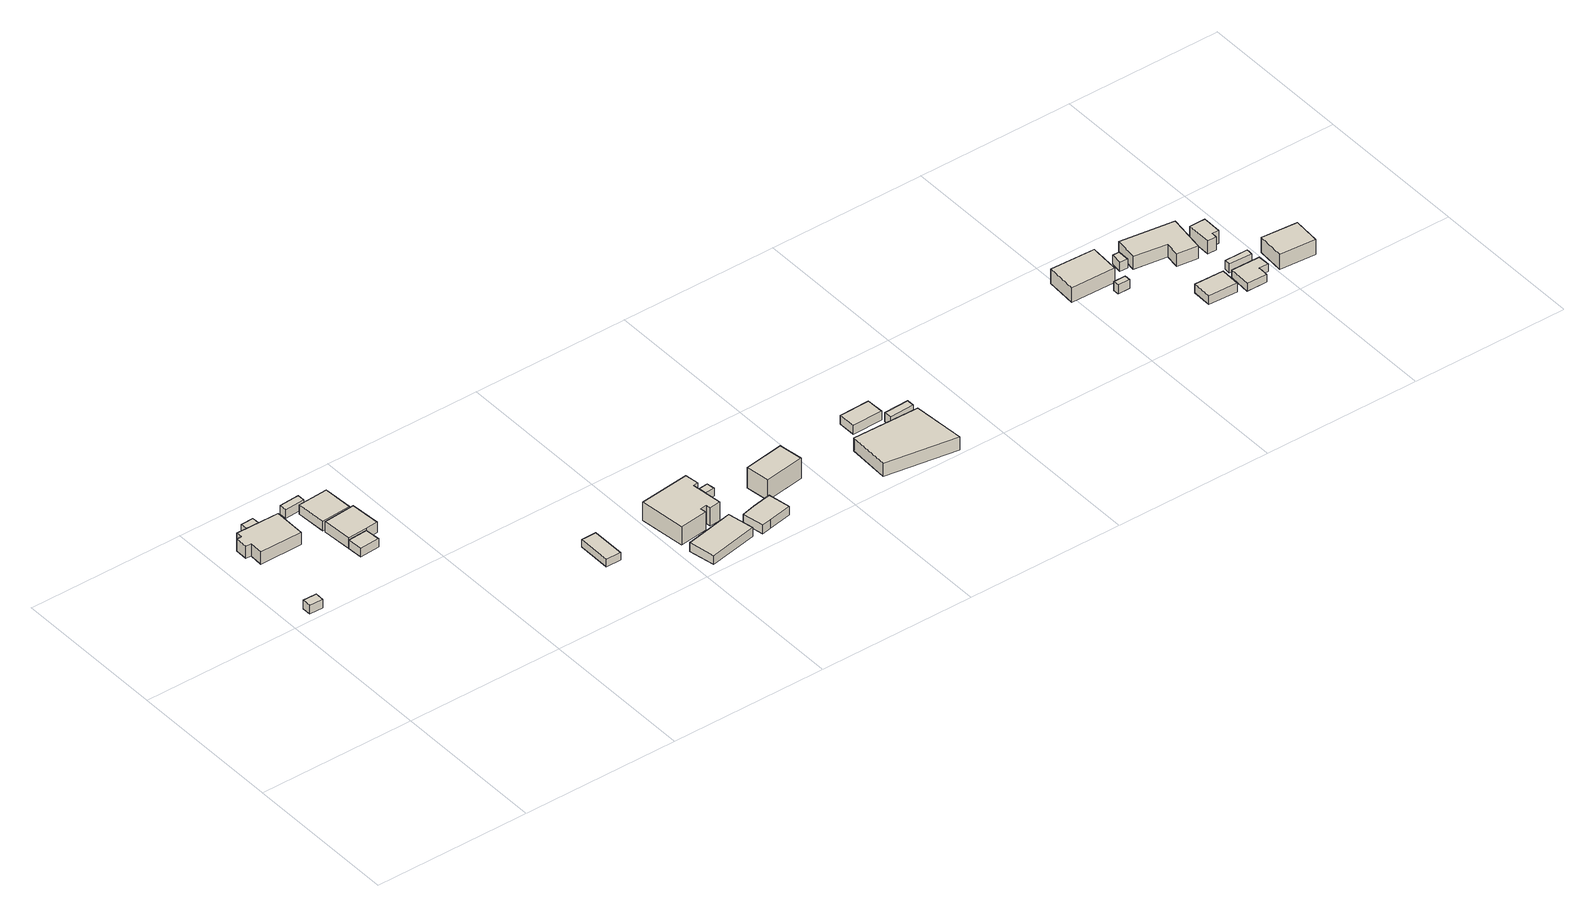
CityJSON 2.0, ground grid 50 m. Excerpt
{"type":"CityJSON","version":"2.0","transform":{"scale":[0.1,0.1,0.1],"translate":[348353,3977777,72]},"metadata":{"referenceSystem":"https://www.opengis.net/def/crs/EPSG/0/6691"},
"CityObjects":{
"building1":{"type":"Building","attributes":{"measuredHeight":3},"geometry":[{"type":"Solid","lod":"1","boundaries":[[[[0,1,2,3]],[[2,4,5,3]],[[1,6,4,2]],[[0,7,6,1]],[[3,5,7,0]],[[4,6,7,5]]]]}]},
"building2":{"type":"Building","attributes":{"measuredHeight":5.2},"geometry":[{"type":"Solid","lod":"1","boundaries":[[[[8,9,10,11,12,13,14,15]],[[14,16,17,15]],[[13,18,16,14]],[[12,19,18,13]],[[11,20,19,12]],[[10,21,20,11]],[[9,22,21,10]],[[8,23,22,9]],[[15,17,23,8]],[[16,18,19,20,21,22,23,17]]]]}]},
"building3":{"type":"Building","attributes":{"measuredHeight":3},"geometry":[{"type":"Solid","lod":"1","boundaries":[[[[24,25,26,27]],[[26,28,29,27]],[[25,30,28,26]],[[24,31,30,25]],[[27,29,31,24]],[[28,30,31,29]]]]}]},
"building4":{"type":"Building","attributes":{"measuredHeight":2.9},"geometry":[{"type":"Solid","lod":"1","boundaries":[[[[32,33,34,35]],[[34,36,37,35]],[[33,38,36,34]],[[32,39,38,33]],[[35,37,39,32]],[[36,38,39,37]]]]}]},
"building5":{"type":"Building","attributes":{"measuredHeight":3},"geometry":[{"type":"Solid","lod":"1","boundaries":[[[[40,41,42,43]],[[42,44,45,43]],[[41,46,44,42]],[[40,47,46,41]],[[43,45,47,40]],[[44,46,47,45]]]]}]},
"building6":{"type":"Building","attributes":{"measuredHeight":4.4},"geometry":[{"type":"Solid","lod":"1","boundaries":[[[[48,49,32,35,50]],[[35,51,52,50]],[[32,53,51,35]],[[49,54,53,32]],[[48,55,54,49]],[[50,52,55,48]],[[51,53,54,55,52]]]]}]},
"building7":{"type":"Building","attributes":{"measuredHeight":3.5},"geometry":[{"type":"Solid","lod":"1","boundaries":[[[[56,57,58,59]],[[58,60,61,59]],[[57,62,60,58]],[[56,63,62,57]],[[59,61,63,56]],[[60,62,63,61]]]]}]},
"building8":{"type":"Building","attributes":{"measuredHeight":2.5},"geometry":[{"type":"Solid","lod":"1","boundaries":[[[[64,65,66,67]],[[66,68,69,67]],[[65,70,68,66]],[[64,71,70,65]],[[67,69,71,64]],[[68,70,71,69]]]]}]},
"building9":{"type":"Building","attributes":{"measuredHeight":3},"geometry":[{"type":"Solid","lod":"1","boundaries":[[[[72,73,74,75]],[[74,76,77,75]],[[73,78,76,74]],[[72,79,78,73]],[[75,77,79,72]],[[76,78,79,77]]]]}]},
"building10":{"type":"Building","attributes":{"measuredHeight":9.4},"geometry":[{"type":"Solid","lod":"1","boundaries":[[[[80,81,82,83,84,85,86,87,88,89]],[[88,90,91,89]],[[87,92,90,88]],[[86,93,92,87]],[[85,94,93,86]],[[84,95,94,85]],[[83,96,95,84]],[[82,97,96,83]],[[81,98,97,82]],[[80,99,98,81]],[[89,91,99,80]],[[90,92,93,94,95,96,97,98,99,91]]]]}]},
"building11":{"type":"Building","attributes":{"measuredHeight":2.8},"geometry":[{"type":"Solid","lod":"1","boundaries":[[[[100,101,102,103]],[[102,104,105,103]],[[101,106,104,102]],[[100,107,106,101]],[[103,105,107,100]],[[104,106,107,105]]]]}]},
"building12":{"type":"Building","attributes":{"measuredHeight":3},"geometry":[{"type":"Solid","lod":"1","boundaries":[[[[108,109,110,111,112,113]],[[112,114,115,113]],[[111,116,114,112]],[[110,117,116,111]],[[109,118,117,110]],[[108,119,118,109]],[[113,115,119,108]],[[114,116,117,118,119,115]]]]}]},
"building13":{"type":"Building","attributes":{"measuredHeight":7.9},"geometry":[{"type":"Solid","lod":"1","boundaries":[[[[120,121,122,123]],[[122,124,125,123]],[[121,126,124,122]],[[120,127,126,121]],[[123,125,127,120]],[[124,126,127,125]]]]}]},
"building14":{"type":"Building","attributes":{"measuredHeight":5.4},"geometry":[{"type":"Solid","lod":"1","boundaries":[[[[128,129,130,131]],[[130,132,133,131]],[[129,134,132,130]],[[128,135,134,129]],[[131,133,135,128]],[[132,134,135,133]]]]}]},
"building15":{"type":"Building","attributes":{"measuredHeight":3},"geometry":[{"type":"Solid","lod":"1","boundaries":[[[[136,137,138,139]],[[138,140,141,139]],[[137,142,140,138]],[[136,143,142,137]],[[139,141,143,136]],[[140,142,143,141]]]]}]},
"building16":{"type":"Building","attributes":{"measuredHeight":3},"geometry":[{"type":"Solid","lod":"1","boundaries":[[[[144,145,146,147]],[[146,148,149,147]],[[145,150,148,146]],[[144,151,150,145]],[[147,149,151,144]],[[148,150,151,149]]]]}]},
"building17":{"type":"Building","attributes":{"measuredHeight":7.1},"geometry":[{"type":"Solid","lod":"1","boundaries":[[[[152,153,154,155]],[[154,156,157,155]],[[153,158,156,154]],[[152,159,158,153]],[[155,157,159,152]],[[156,158,159,157]]]]}]},
"building18":{"type":"Building","attributes":{"measuredHeight":3},"geometry":[{"type":"Solid","lod":"1","boundaries":[[[[160,161,162,163]],[[162,164,165,163]],[[161,166,164,162]],[[160,167,166,161]],[[163,165,167,160]],[[164,166,167,165]]]]}]},
"building19":{"type":"Building","attributes":{"measuredHeight":3},"geometry":[{"type":"Solid","lod":"1","boundaries":[[[[168,169,170,171]],[[170,172,173,171]],[[169,174,172,170]],[[168,175,174,169]],[[171,173,175,168]],[[172,174,175,173]]]]}]},
"building20":{"type":"Building","attributes":{"measuredHeight":3},"geometry":[{"type":"Solid","lod":"1","boundaries":[[[[176,177,178,179]],[[178,180,181,179]],[[177,182,180,178]],[[176,183,182,177]],[[179,181,183,176]],[[180,182,183,181]]]]}]},
"building21":{"type":"Building","attributes":{"measuredHeight":5.5},"geometry":[{"type":"Solid","lod":"1","boundaries":[[[[184,185,186,187,188,189]],[[188,190,191,189]],[[187,192,190,188]],[[186,193,192,187]],[[185,194,193,186]],[[184,195,194,185]],[[189,191,195,184]],[[190,192,193,194,195,191]]]]}]},
"building22":{"type":"Building","attributes":{"measuredHeight":2.7},"geometry":[{"type":"Solid","lod":"1","boundaries":[[[[196,197,198,199,200,201]],[[200,202,203,201]],[[199,204,202,200]],[[198,205,204,199]],[[197,206,205,198]],[[196,207,206,197]],[[201,203,207,196]],[[202,204,205,206,207,203]]]]}]},
"building23":{"type":"Building","attributes":{"measuredHeight":3},"geometry":[{"type":"Solid","lod":"1","boundaries":[[[[208,209,210,211,212]],[[211,213,214,212]],[[210,215,213,211]],[[209,216,215,210]],[[208,217,216,209]],[[212,214,217,208]],[[213,215,216,217,214]]]]}]},
"building24":{"type":"Building","attributes":{"measuredHeight":5.9},"geometry":[{"type":"Solid","lod":"1","boundaries":[[[[218,219,220,221,222,223]],[[222,224,225,223]],[[221,226,224,222]],[[220,227,226,221]],[[219,228,227,220]],[[218,229,228,219]],[[223,225,229,218]],[[224,226,227,228,229,225]]]]}]},
"building25":{"type":"Building","attributes":{"measuredHeight":5.2},"geometry":[{"type":"Solid","lod":"1","boundaries":[[[[230,231,232,233]],[[232,234,235,233]],[[231,236,234,232]],[[230,237,236,231]],[[233,235,237,230]],[[234,236,237,235]]]]}]}
},
"vertices":[
[47,468,95],[46,439,95],[3,440,95],[3,469,95],[3,440,125],[3,469,125],[46,439,125],[47,468,125],
[169,791,95],[168,688,95],[31,688,95],[32,732,95],[15,732,95],[15,772,95],[31,772,95],[31,792,95],[31,772,136],[31,792,136],[15,772,136],[15,732,136],[32,732,136],[31,688,136],[168,688,136],[169,791,136],
[111,825,96],[111,796,96],[71,796,96],[70,824,96],[71,796,126],[70,824,126],[111,796,126],[111,825,126],
[322,605,91],[326,557,91],[263,553,91],[260,601,91],[263,553,120],[260,601,120],[326,557,120],[322,605,120],
[267,830,94],[268,806,94],[204,802,94],[203,826,94],[204,802,124],[203,826,124],[268,806,124],[267,830,124],
[354,703,91],[361,608,91],[253,695,91],[260,601,127],[253,695,127],[322,605,127],[361,608,127],[354,703,127],
[251,702,92],[245,797,92],[341,803,92],[346,708,92],[341,803,124],[346,708,124],[245,797,124],[251,702,124],
[818,248,69],[818,140,69],[770,140,69],[770,248,69],[770,140,94],[770,248,94],[818,140,94],[818,248,94],
[1163,115,41],[1179,31,41],[1023,0,41],[1007,83,41],[1023,0,71],[1007,83,71],[1179,31,71],[1163,115,71],
[1147,280,45],[1153,236,45],[1137,234,45],[1149,135,45],[1113,131,45],[1112,146,45],[1091,143,45],[1094,125,45],[1003,114,45],[986,261,45],[1003,114,107],[986,261,107],[1094,125,107],[1091,143,107],[1112,146,107],[1113,131,107],[1149,135,107],[1137,234,107],[1153,236,107],[1147,280,107],
[1196,251,46],[1199,225,46],[1169,222,46],[1167,248,46],[1169,222,73],[1167,248,73],[1199,225,73],[1196,251,73],
[1302,118,36],[1315,48,36],[1240,33,36],[1210,28,36],[1197,96,36],[1241,107,36],[1197,96,66],[1241,107,66],[1210,28,66],[1240,33,66],[1315,48,66],[1302,118,66],
[1436,152,36],[1309,133,36],[1298,209,36],[1425,228,36],[1298,209,105],[1425,228,105],[1309,133,105],[1436,152,105],
[1854,1,23],[1623,37,23],[1629,171,23],[1841,167,23],[1629,171,68],[1841,167,68],[1623,37,68],[1854,1,68],
[1755,270,39],[1756,214,39],[1659,212,39],[1658,268,39],[1659,212,69],[1658,268,69],[1756,214,69],[1755,270,69],
[1844,215,31],[1845,191,31],[1766,188,31],[1765,212,31],[1766,188,61],[1765,212,61],[1845,191,61],[1844,215,61],
[2619,402,29],[2613,305,29],[2471,309,29],[2476,407,29],[2471,309,79],[2476,407,79],[2613,305,79],[2619,402,79],
[2631,283,27],[2631,264,27],[2592,264,27],[2592,283,27],[2592,264,57],[2592,283,57],[2631,264,57],[2631,283,57],
[2678,370,31],[2677,332,31],[2652,333,31],[2656,370,31],[2652,333,61],[2656,370,61],[2677,332,61],[2678,370,61],
[2862,156,11],[2860,92,11],[2767,95,11],[2769,158,11],[2767,95,41],[2769,158,41],[2860,92,41],[2862,156,41],
[2699,398,26],[2871,375,26],[2854,252,26],[2788,261,26],[2794,308,26],[2689,323,26],[2794,308,69],[2689,323,69],[2788,261,69],[2854,252,69],[2871,375,69],[2699,398,69],
[2978,148,10],[2979,110,10],[2950,111,10],[2949,78,10],[2883,79,10],[2887,150,10],[2883,79,36],[2887,150,36],[2949,78,36],[2950,111,36],[2979,110,36],[2978,148,36],
[2964,183,16],[2964,173,16],[2963,162,16],[2889,164,16],[2890,183,16],[2889,164,46],[2890,183,46],[2963,162,46],[2964,173,46],[2964,183,46],
[2885,252,27],[2886,331,27],[2937,331,27],[2936,270,27],[2915,270,27],[2914,252,27],[2915,270,71],[2914,252,71],[2936,270,71],[2937,331,71],[2886,331,71],[2885,252,71],
[3124,170,17],[3118,83,17],[3003,91,17],[3009,179,17],[3003,91,69],[3009,179,69],[3118,83,69],[3124,170,69]
]}
